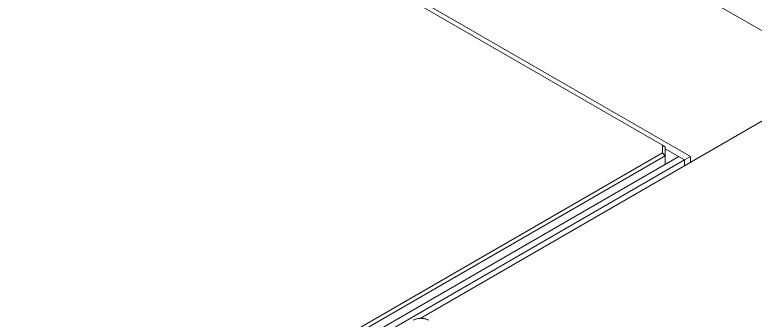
# Model space of a CAD drawing. Header units: millimetres. Extents: x -279 to 4999, y 61 to 3536.
# Drawn here: x 4635.9 to 4810.3, y 1431.5 to 1503.4 of the extents above; entities that cross this region are included whole.
import ezdxf

# ---------------------------------------------------------------- set-up
doc = ezdxf.new("R2010")
doc.units = ezdxf.units.MM
doc.layers.add('ZANO_R', color=7, linetype='Continuous', lineweight=0)

msp = doc.modelspace()

# ---------------------------------------------------------------- linework, layer by layer
at = {"layer": 'ZANO_R'}
for p, q in [((3690.08, 2147.37), (4827.92, 1490.44)), ((3653.84, 2128.92), (4795.02, 1470.06)), ((3654.95, 2127.16), (4788.44, 1472.74)), ((4731.4, 1431.95), (4830.59, 1489.22)), ((4788.44, 1472.74), (4788.44, 1470.94)), ((4789.08, 1472.36), (4788.44, 1472.74)), ((4789.08, 1470.25), (4789.08, 1472.36)), ((4788.44, 1470.94), (4605.17, 1365.12)), ((4605.43, 1364.22), (4789.08, 1470.25)), ((4788.44, 1470.94), (4789.08, 1470.25)), ((4789.08, 1471.91), (4793.65, 1469.27)), ((4789.08, 1470.25), (4789.08, 1468.22)), ((4792.28, 1470.06), (4604.06, 1361.4)), ((4793.65, 1469.27), (4605.43, 1360.6)), ((4793.65, 1469.27), (4795.02, 1470.06)), ((4793.65, 1469.27), (4793.65, 1467.89)), ((4795.02, 1470.06), (4795.02, 1468.68)), ((4730.52, 1431.82), (4730.39, 1431.78)), ((4730.66, 1431.85), (4730.52, 1431.82)), ((4730.8, 1431.88), (4730.66, 1431.85)), ((4730.94, 1431.91), (4730.8, 1431.88)), ((4731.07, 1431.93), (4730.94, 1431.91)), ((4731.21, 1431.94), (4731.07, 1431.93)), ((4731.35, 1431.95), (4731.21, 1431.94)), ((4731.49, 1431.96), (4731.35, 1431.95)), ((4731.64, 1431.96), (4731.49, 1431.96)), ((4731.78, 1431.95), (4731.64, 1431.96)), ((4731.92, 1431.94), (4731.78, 1431.95)), ((4732.06, 1431.93), (4731.92, 1431.94)), ((4732.19, 1431.91), (4732.06, 1431.93)), ((4732.33, 1431.88), (4732.19, 1431.91)), ((4732.47, 1431.85), (4732.33, 1431.88)), ((4732.61, 1431.82), (4732.47, 1431.85)), ((4732.74, 1431.78), (4732.61, 1431.82)), ((4729.86, 1431.58), (4729.74, 1431.52)), ((4729.99, 1431.64), (4729.86, 1431.58)), ((4730.12, 1431.69), (4729.99, 1431.64)), ((4730.25, 1431.74), (4730.12, 1431.69)), ((4730.39, 1431.78), (4730.25, 1431.74)), ((4732.88, 1431.74), (4732.74, 1431.78)), ((4733.01, 1431.69), (4732.88, 1431.74)), ((4733.14, 1431.64), (4733.01, 1431.69)), ((4733.27, 1431.58), (4733.14, 1431.64)), ((4733.39, 1431.52), (4733.27, 1431.58))]:
    msp.add_line(p, q, dxfattribs=at)

doc.saveas('drawing.dxf')
